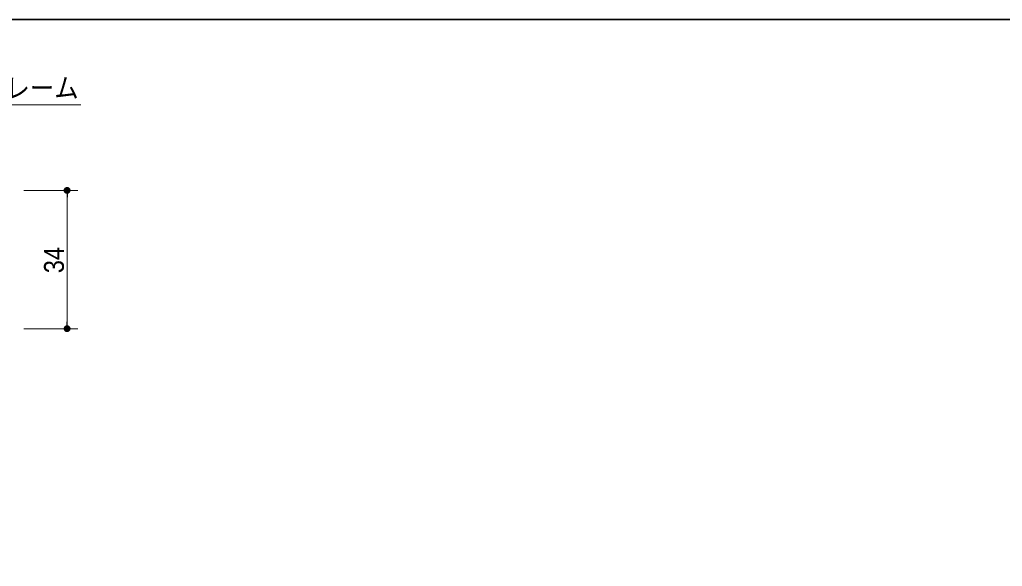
# Model space of a CAD drawing. Units: millimetres, scale not verified. Extents: x -6062 to 6062, y -3045 to 3045.
# Drawn here: x -4200 to -2388, y 1762 to 2770 of the extents above; entities that cross this region are included whole.
import ezdxf
from ezdxf.enums import TextEntityAlignment as Align

# ---------------------------------------------------------------- set-up
doc = ezdxf.new("R2010")
doc.units = ezdxf.units.MM
doc.header["$LTSCALE"] = 20
doc.header["$PDMODE"] = 32
doc.header["$PDSIZE"] = 10
for name, color, linetype, lineweight in [('0-0_2寸法-3', 7, 'Continuous', 15), ('0-1_2寸法-1', 7, 'Continuous', 15), ('0-2_0', 7, 'Continuous', 25), ('0-6_1図面枠', 7, 'Continuous', 15)]:
    doc.layers.add(name, color=color, linetype=linetype, lineweight=lineweight)
doc.layers.add('0-3_Defpoints', color=7, linetype='Continuous')
doc.styles.add('ＭＳ Ｐゴシック', font='')
doc.styles.get('ＭＳ Ｐゴシック').set_extended_font_data('MS PGothic')

# ---------------------------------------------------------------- blocks, each defined once
blk = doc.blocks.new('_Dot')
at = {"layer": '0-2_0'}
blk.add_line((-10, 0), (-20, 0), dxfattribs=at)
for points in [[(0, 0), (-10, 0), (-9.92, 1.25)], [(0, 0), (-9.92, -1.25), (-10, 0)], [(0, 0), (-9.92, 1.25), (-9.69, 2.49)], [(0, 0), (-9.69, -2.49), (-9.92, -1.25)], [(0, 0), (-9.69, 2.49), (-9.3, 3.68)], [(0, 0), (-9.3, -3.68), (-9.69, -2.49)], [(0, 0), (-9.3, 3.68), (-8.76, 4.82)], [(0, 0), (-8.76, -4.82), (-9.3, -3.68)], [(0, 0), (-8.76, 4.82), (-8.09, 5.88)], [(0, 0), (-8.09, -5.88), (-8.76, -4.82)], [(0, 0), (-8.09, 5.88), (-7.29, 6.85)], [(0, 0), (-7.29, -6.85), (-8.09, -5.88)], [(0, 0), (-7.29, 6.85), (-6.37, 7.71)], [(0, 0), (-6.37, -7.71), (-7.29, -6.85)], [(0, 0), (-6.37, 7.71), (-5.36, 8.44)], [(0, 0), (-5.36, -8.44), (-6.37, -7.71)], [(0, 0), (-5.36, 8.44), (-4.26, 9.05)], [(0, 0), (-4.26, -9.05), (-5.36, -8.44)], [(0, 0), (-4.26, 9.05), (-3.09, 9.51)], [(0, 0), (-3.09, -9.51), (-4.26, -9.05)], [(0, 0), (-3.09, 9.51), (-1.87, 9.82)], [(0, 0), (-1.87, -9.82), (-3.09, -9.51)], [(0, 0), (-1.87, 9.82), (-0.63, 9.98)], [(0, 0), (-0.63, -9.98), (-1.87, -9.82)], [(0, 0), (-0.63, 9.98), (0.63, 9.98)], [(0, 0), (0.63, -9.98), (-0.63, -9.98)], [(0, 0), (0.63, 9.98), (1.87, 9.82)], [(0, 0), (1.87, 9.82), (3.09, 9.51)], [(0, 0), (3.09, 9.51), (4.26, 9.05)], [(0, 0), (4.26, 9.05), (5.36, 8.44)], [(0, 0), (5.36, 8.44), (6.37, 7.71)], [(0, 0), (6.37, 7.71), (7.29, 6.85)], [(0, 0), (7.29, 6.85), (8.09, 5.88)], [(0, 0), (8.09, 5.88), (8.76, 4.82)], [(0, 0), (8.76, 4.82), (9.3, 3.68)], [(0, 0), (9.3, 3.68), (9.69, 2.49)], [(0, 0), (9.69, 2.49), (9.92, 1.25)], [(0, 0), (9.92, 1.25), (10, 0)], [(0, 0), (1.87, -9.82), (0.63, -9.98)], [(0, 0), (3.09, -9.51), (1.87, -9.82)], [(0, 0), (4.26, -9.05), (3.09, -9.51)], [(0, 0), (5.36, -8.44), (4.26, -9.05)], [(0, 0), (6.37, -7.71), (5.36, -8.44)], [(0, 0), (7.29, -6.85), (6.37, -7.71)], [(0, 0), (8.09, -5.88), (7.29, -6.85)], [(0, 0), (8.76, -4.82), (8.09, -5.88)], [(0, 0), (9.3, -3.68), (8.76, -4.82)], [(0, 0), (9.69, -2.49), (9.3, -3.68)], [(0, 0), (9.92, -1.25), (9.69, -2.49)], [(0, 0), (10, 0), (9.92, -1.25)]]:
    blk.add_solid(points, dxfattribs=at)
blk = doc.blocks.new('グループ-9')
at = {"layer": '0-6_1図面枠', "lineweight": 35}
blk.add_lwpolyline([(-80000, 55400), (80000, 55400), (80000, -55400), (-80000, -55400)], close=True, dxfattribs=at)
blk = doc.blocks.new('図面枠')
at = {"layer": '0-6_1図面枠'}
blk.add_blockref('グループ-9', (0, 0), dxfattribs=at)

msp = doc.modelspace()

# ---------------------------------------------------------------- linework, layer by layer
at = {"layer": '0-0_2寸法-3'}
msp.add_lwpolyline([(-4400.31, 2462.72), (-4313.71, 2612.72), (-4086.83, 2612.72)], dxfattribs=at)
at = {"layer": '0-1_2寸法-1'}
for p, q in [((-4192.25, 2455.22), (-4092.25, 2455.22)), ((-4112.25, 2212.93), (-4112.25, 2442.51)), ((-4192.25, 2200.22), (-4092.25, 2200.22))]:
    msp.add_line(p, q, dxfattribs=at)
at = {"layer": '0-3_Defpoints'}
msp.add_point((-4112.25, 2455.22), dxfattribs=at)

# ---------------------------------------------------------------- block references
at = {"layer": '0-1_2寸法-1', "xscale": 0.6356201, "yscale": 0.6356201}
for p, rotation in [((-4112.25, 2455.22), 90), ((-4112.25, 2200.22), 270)]:
    msp.add_blockref('_Dot', p, dxfattribs=dict(at, rotation=rotation))
at = {"layer": '0-6_1図面枠', "xscale": 0.05, "yscale": 0.05}
msp.add_blockref('図面枠', (-1787.5, 0), dxfattribs=at)

# ---------------------------------------------------------------- texts
at = {"layer": '0-0_2寸法-3', "style": 'ＭＳ Ｐゴシック', "width": 0.9}
msp.add_text('縦フレーム', height=36.66, dxfattribs=at).set_placement((-4316.01, 2614.89), align=Align.BOTTOM_LEFT)
at = {"layer": '0-1_2寸法-1', "style": 'ＭＳ Ｐゴシック', "width": 0.9}
msp.add_text('34', height=36.66, rotation=90, dxfattribs=at).set_placement((-4107.19, 2302.64), align=Align.BOTTOM_LEFT)

doc.saveas('drawing.dxf')
